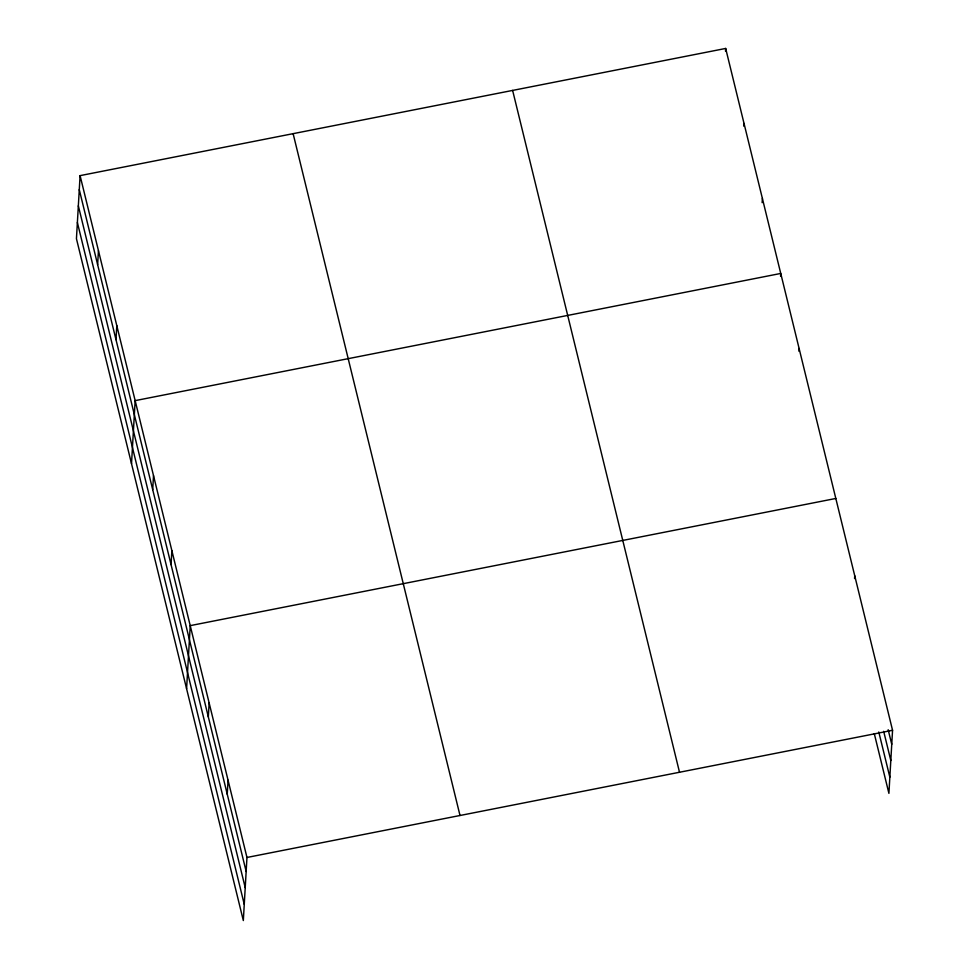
<?xml version="1.0" encoding="UTF-8"?>
<svg xmlns="http://www.w3.org/2000/svg" width="969" height="969" viewBox="0 0 969 969"><rect width="100%" height="100%" fill="white"/><g stroke="black" fill="none" stroke-linecap="round" stroke-linejoin="round"><path stroke-width="1.45" d="M80.088 175.631L76.442 238.713L243.328 920.55L246.962 857.468L80.088 175.631L725.672 48.45L892.558 730.287L888.912 793.369L874.28 733.594M97.639 264.646L98.438 250.632M115.989 339.647L116.801 325.632M131.518 463.715L135.151 400.633L780.735 273.452L780.578 276.262M152.702 489.648L153.514 475.634M171.065 564.661L171.864 550.634M186.593 688.729L190.227 625.635L835.811 498.466M208.335 716.927L209.147 702.913M227.243 794.205L228.054 780.19M725.515 51.248L725.672 48.45M743.865 126.261L744.022 123.451M762.143 202.654L762.385 198.451M798.941 351.262L799.098 348.465M854.561 578.541L854.731 575.743M246.962 857.468L892.558 730.287M888.173 729.73L891.746 744.301M883.68 731.341L890.814 760.495M878.786 731.983L889.845 777.186M512.625 90.42L679.511 772.257M293.123 133.661L460.009 815.498M79.276 189.645L246.162 871.482M78.344 205.84L245.23 887.677M77.387 222.519L244.261 904.356"/></g></svg>
